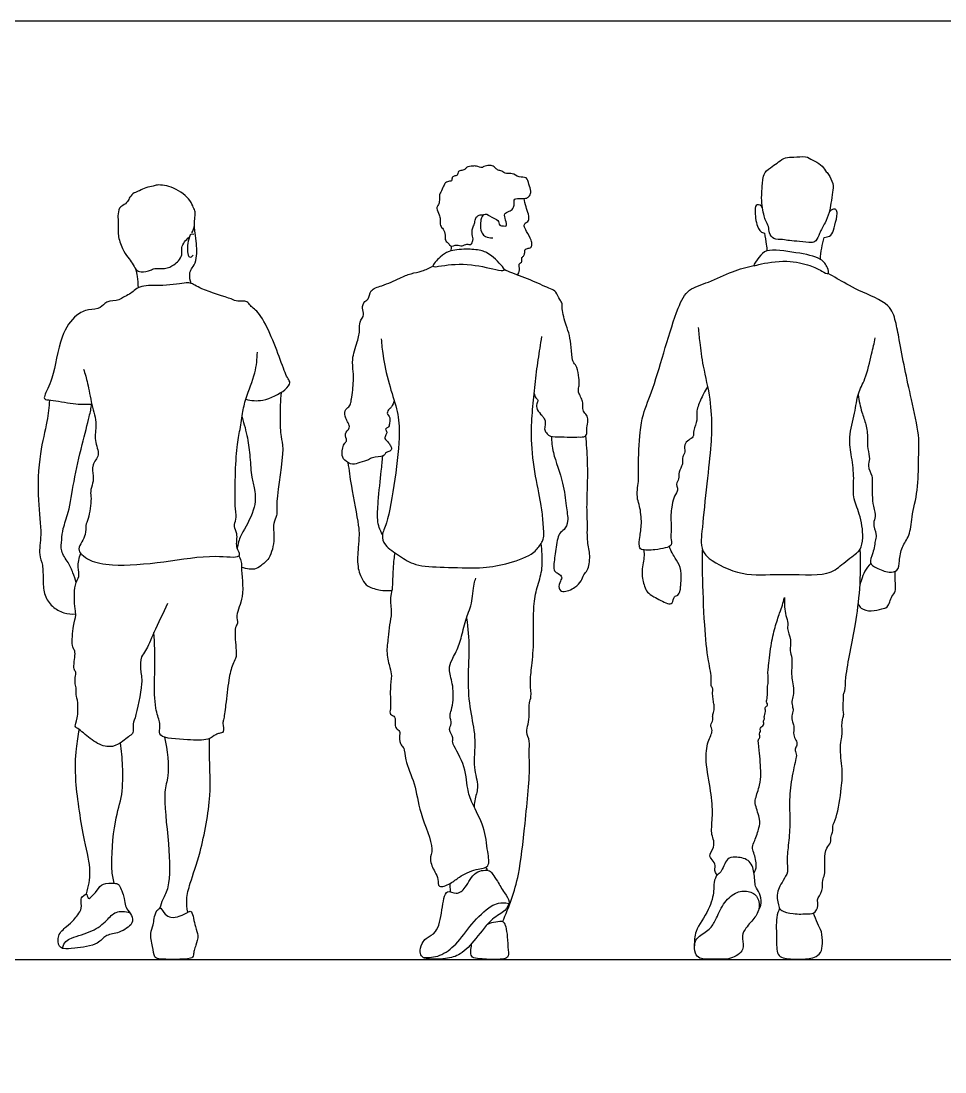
# Model space of a CAD drawing. Header units: millimetres. Extents: x 42.4 to 67, y 0.8 to 10.7.
# Drawn here: x 52.647 to 54.748, y 3.286 to 5.676 of the extents above; entities that cross this region are included whole.
import ezdxf

# ---------------------------------------------------------------- set-up
doc = ezdxf.new("R2010")
doc.units = ezdxf.units.MM
for name, color, linetype, true_color in [('AG-DIAGRAM', 7, 'Continuous', 0xfecc66), ('AG-PEOPLE', 7, 'Continuous', 0x66ccff), ('X-VPRT', 6, 'Continuous', 0xff00ff)]:
    doc.layers.add(name, color=color, linetype=linetype, true_color=true_color)

msp = doc.modelspace()

# ---------------------------------------------------------------- linework, layer by layer
at = {"layer": 'AG-DIAGRAM'}
msp.add_lwpolyline([(51.2959, 3.5424), (58.3063, 3.5424)], dxfattribs=at)
at = {"layer": 'AG-PEOPLE'}
for points, knots in [([(54.3328, 5.2514), (54.3338, 5.2449), (54.3366, 5.2329), (54.3396, 5.222), (54.3481, 5.2087), (54.3471, 5.1942), (54.3578, 5.1783), (54.379, 5.1802), (54.3947, 5.1759), (54.4172, 5.1756), (54.4433, 5.1714), (54.4559, 5.1744), (54.4622, 5.1934), (54.4684, 5.2051), (54.4755, 5.2175), (54.4856, 5.2406), (54.4885, 5.2619), (54.4921, 5.2867), (54.4951, 5.3064), (54.4835, 5.3274), (54.476, 5.3352), (54.466, 5.3512), (54.4465, 5.3593), (54.4317, 5.3705), (54.404, 5.3651), (54.3851, 5.3676), (54.3694, 5.355), (54.3556, 5.3459), (54.3368, 5.3329), (54.3339, 5.3154), (54.3324, 5.3021), (54.3303, 5.2732), (54.3316, 5.2586), (54.3328, 5.2514)], [0, 0, 0, 0, 0.249606, 0.442954, 0.663584, 0.8806, 1.112305, 1.365915, 1.597302, 1.871026, 2.165426, 2.357599, 2.603875, 2.814672, 3.029321, 3.314529, 3.584916, 3.869111, 4.125744, 4.395918, 4.587495, 4.828789, 5.090101, 5.331769, 5.628129, 5.876722, 6.122078, 6.361526, 6.628793, 6.859476, 7.072198, 7.377107, 7.648177, 7.648177, 7.648177, 7.648177]), ([(53.7161, 5.2306), (53.7226, 5.2272), (53.7339, 5.2247), (53.7335, 5.21), (53.744, 5.2104), (53.7528, 5.2085), (53.7489, 5.2241), (53.7444, 5.2384), (53.7571, 5.2436), (53.7675, 5.2482), (53.7693, 5.2643), (53.7679, 5.273), (53.7856, 5.2721), (53.7968, 5.2725), (53.8045, 5.2783), (53.8074, 5.2898), (53.8017, 5.3043), (53.7982, 5.323), (53.7786, 5.3192), (53.7648, 5.3315), (53.7506, 5.3273), (53.7406, 5.3355), (53.7322, 5.3365), (53.7262, 5.3411), (53.7191, 5.3482), (53.7088, 5.3475), (53.6973, 5.3451), (53.6952, 5.3412), (53.6819, 5.347), (53.6746, 5.3462), (53.6593, 5.3445), (53.6567, 5.337), (53.6471, 5.3367), (53.64, 5.3332), (53.6407, 5.3259), (53.6339, 5.3236), (53.6264, 5.3217), (53.6271, 5.3116), (53.6214, 5.3125), (53.6112, 5.3088), (53.6082, 5.3007), (53.6017, 5.2863), (53.5974, 5.2795), (53.5996, 5.265), (53.5952, 5.257), (53.5908, 5.2497), (53.5987, 5.2353), (53.6012, 5.2253), (53.5994, 5.2103), (53.6076, 5.203), (53.6126, 5.1896), (53.6106, 5.1758), (53.6201, 5.1713), (53.6231, 5.1611), (53.6382, 5.1693), (53.6499, 5.1625), (53.6607, 5.1708), (53.6708, 5.1648), (53.6755, 5.1779), (53.6748, 5.1836), (53.6713, 5.199), (53.6753, 5.2075), (53.6795, 5.2179), (53.6797, 5.2281), (53.6882, 5.2354), (53.6955, 5.2357), (53.6989, 5.2351)], [0, 0, 0, 0, 0.207709, 0.402239, 0.574414, 0.717419, 0.925756, 1.141124, 1.334917, 1.526145, 1.751449, 1.897688, 2.121205, 2.322108, 2.489937, 2.67901, 2.912137, 3.141401, 3.373945, 3.614093, 3.823318, 4.023138, 4.187743, 4.344569, 4.521422, 4.707893, 4.90078, 5.005656, 5.21095, 5.382311, 5.597282, 5.745709, 5.917885, 6.072622, 6.211693, 6.357237, 6.509999, 6.66948, 6.788818, 6.972123, 7.143252, 7.370125, 7.53657, 7.74997, 7.923621, 8.082367, 8.306914, 8.500559, 8.714098, 8.899127, 9.115908, 9.321368, 9.496022, 9.657051, 9.870607, 10.074793, 10.271904, 10.441655, 10.629765, 10.778684, 11.001329, 11.179797, 11.371523, 11.551964, 11.735094, 11.92124, 11.92124, 11.92124, 11.92124]), ([(53.0357, 5.1941), (53.0385, 5.1995), (53.0427, 5.2114), (53.0416, 5.2249), (53.0446, 5.2423), (53.0385, 5.2527), (53.0327, 5.2703), (52.997, 5.2999), (52.9578, 5.3048), (52.9486, 5.3002), (52.9304, 5.2983), (52.9173, 5.2896), (52.9088, 5.2871), (52.9009, 5.2829), (52.8937, 5.2758), (52.8909, 5.2651), (52.8788, 5.2562), (52.8697, 5.2514), (52.8671, 5.2324), (52.8686, 5.2184), (52.8685, 5.2011), (52.8674, 5.1882), (52.8771, 5.1575), (52.89, 5.1392), (52.9006, 5.126), (52.9076, 5.1103), (52.92, 5.1037), (52.9424, 5.1085), (52.951, 5.1148), (52.9746, 5.1111), (52.9952, 5.121), (53.0054, 5.13), (53.0155, 5.1446), (53.0095, 5.162), (53.0221, 5.1787), (53.0297, 5.1844)], [0, 0, 0, 0, 0.245406, 0.460678, 0.695456, 0.887525, 1.127075, 1.518718, 1.870167, 2.050556, 2.289303, 2.5188, 2.725681, 2.725681, 2.94496, 3.134459, 3.351162, 3.531184, 3.770872, 3.995404, 4.227565, 4.43722, 4.758753, 5.035467, 5.270918, 5.502557, 5.709854, 5.976823, 6.164011, 6.435744, 6.708138, 6.921889, 7.150321, 7.385019, 7.691514, 7.691514, 7.691514, 7.691514]), ([(53.7745, 5.0987), (53.7786, 5.1011), (53.7825, 5.1102), (53.7768, 5.1244), (53.7886, 5.1281), (53.7836, 5.1374), (53.7901, 5.1412), (53.7931, 5.1471), (53.7917, 5.1574), (53.7985, 5.1593), (53.8071, 5.1595), (53.8097, 5.1683), (53.8072, 5.178), (53.7971, 5.1975), (53.7899, 5.2089), (53.7927, 5.2174), (53.8036, 5.2208), (53.801, 5.2376), (53.795, 5.2537), (53.7922, 5.2662), (53.7909, 5.2724)], [0.179625, 0.179625, 0.179625, 0.179625, 0.382798, 0.590227, 0.756308, 0.913689, 1.056384, 1.204752, 1.377237, 1.515707, 1.676794, 1.832128, 2.015672, 2.287513, 2.496372, 2.650447, 2.825208, 3.043706, 3.28876, 3.539857, 3.539857, 3.539857, 3.539857]), ([(54.3328, 5.2514), (54.3306, 5.2568), (54.3181, 5.2615), (54.315, 5.244), (54.319, 5.2099), (54.3274, 5.1959), (54.3374, 5.194)], [0, 0, 0, 0, 0.216718, 0.454219, 0.854081, 1.13029, 1.13029, 1.13029, 1.13029]), ([(53.7161, 5.2306), (53.7075, 5.2368), (53.6981, 5.2375), (53.6912, 5.2242), (53.691, 5.1918), (53.7054, 5.1829), (53.7201, 5.1832)], [0, 0, 0, 0, 0.252929, 0.53299, 0.961908, 1.297152, 1.297152, 1.297152, 1.297152]), ([(54.4728, 5.1841), (54.4841, 5.1851), (54.4928, 5.1917), (54.4971, 5.2112), (54.5043, 5.2376), (54.5014, 5.2467), (54.4941, 5.2502), (54.4867, 5.2446), (54.4846, 5.2411)], [0, 0, 0, 0, 0.229792, 0.523477, 0.860343, 1.046304, 1.208743, 1.434444, 1.434444, 1.434444, 1.434444]), ([(53.0341, 5.0794), (53.0316, 5.0858), (53.0303, 5.0996), (53.0318, 5.1077), (53.0371, 5.1151), (53.0484, 5.1316), (53.0467, 5.1757), (53.0424, 5.1978), (53.0418, 5.2071), (53.0416, 5.2114)], [0, 0, 0, 0, 0.261078, 0.422943, 0.586736, 0.838029, 1.220008, 1.496247, 1.701985, 1.701985, 1.701985, 1.701985]), ([(53.04, 5.1903), (53.0326, 5.1941), (53.0271, 5.1787), (53.023, 5.1441), (53.0328, 5.1363), (53.0387, 5.1435)], [0, 0, 0, 0, 0.314099, 0.801747, 1.053176, 1.053176, 1.053176, 1.053176]), ([(54.3374, 5.194), (54.339, 5.1855), (54.3417, 5.1683), (54.3427, 5.1583), (54.3431, 5.1533)], [0, 0, 0, 0, 0.2918685, 0.5146426, 0.5146426, 0.5146426, 0.5146426]), ([(53.6251, 5.1642), (53.6255, 5.1624), (53.6257, 5.1586), (53.6245, 5.1548), (53.6236, 5.1531)], [0, 0, 0, 0, 0.1350768, 0.2729902, 0.2729902, 0.2729902, 0.2729902]), ([(54.4646, 5.1341), (54.4652, 5.1427), (54.4673, 5.1597), (54.4708, 5.176), (54.4728, 5.1841)], [0, 0, 0, 0, 0.2902324, 0.5764875, 0.5764875, 0.5764875, 0.5764875]), ([(53.5838, 5.119), (53.5831, 5.1224), (53.6022, 5.1415), (53.6188, 5.1544), (53.6591, 5.1583), (53.6926, 5.1553), (53.7133, 5.1473), (53.7549, 5.1066), (53.7312, 5.1092), (53.6648, 5.1266), (53.6087, 5.121), (53.5845, 5.116), (53.5838, 5.119)], [0, 0, 0, 0, 0.291325, 0.57249, 0.929041, 1.261973, 1.535351, 1.830806, 2.04404, 2.425732, 2.876444, 3.130862, 3.130862, 3.130862, 3.130862]), ([(54.3132, 5.1204), (54.3126, 5.1226), (54.3268, 5.1406), (54.3412, 5.1597), (54.41, 5.1495), (54.4657, 5.1393), (54.4808, 5.1176), (54.4857, 5.0972), (54.4651, 5.1092), (54.4401, 5.1215), (54.389, 5.1338), (54.3286, 5.1247), (54.3136, 5.1187), (54.3132, 5.1204)], [0, 0, 0, 0, 0.265503, 0.543404, 1.008737, 1.443495, 1.729839, 1.934958, 2.160114, 2.472152, 2.891419, 3.349693, 3.542904, 3.542904, 3.542904, 3.542904]), ([(53.4955, 4.8143), (53.4948, 4.8088), (53.4902, 4.7981), (53.4846, 4.7942), (53.4768, 4.7841), (53.4877, 4.7743), (53.4852, 4.7655), (53.4847, 4.7556), (53.4818, 4.7516), (53.4736, 4.7484), (53.4804, 4.7409), (53.4766, 4.7354), (53.4732, 4.7264), (53.4782, 4.723), (53.4851, 4.7146), (53.4892, 4.7076), (53.4909, 4.6997), (53.4808, 4.6967), (53.4757, 4.6936), (53.4722, 4.6845), (53.445, 4.6849), (53.4381, 4.6775), (53.4168, 4.6727), (53.4015, 4.6652), (53.3814, 4.6769), (53.3751, 4.6916), (53.3812, 4.717), (53.3906, 4.7209), (53.3802, 4.7385), (53.3967, 4.7498), (53.3916, 4.7631), (53.3847, 4.7724), (53.3816, 4.7914), (53.3934, 4.7981), (53.398, 4.8083), (53.3982, 4.8177), (53.4025, 4.8382), (53.404, 4.8794), (53.3983, 4.9064), (53.4123, 4.9459), (53.4187, 4.9739), (53.4152, 4.9916), (53.4301, 5.0084), (53.4207, 5.0222), (53.4281, 5.0399), (53.439, 5.0429), (53.4404, 5.0668), (53.4694, 5.0733), (53.5081, 5.0915), (53.5331, 5.1025), (53.5597, 5.1065), (53.576, 5.1145), (53.5838, 5.119)], [0, 0, 0, 0, 0.232646, 0.388321, 0.569935, 0.768384, 0.937363, 1.114261, 1.240705, 1.385474, 1.538233, 1.682871, 1.848961, 1.979129, 2.167433, 2.335751, 2.478811, 2.651468, 2.791226, 2.953253, 3.237248, 3.422919, 3.682848, 3.917739, 4.175026, 4.403737, 4.684902, 4.841617, 5.06572, 5.295856, 5.491244, 5.693397, 5.927604, 6.126987, 6.31209, 6.481803, 6.742249, 7.109283, 7.414054, 7.780419, 8.08788, 8.323032, 8.571925, 8.789667, 9.022808, 9.201835, 9.450364, 9.748966, 10.128049, 10.428996, 10.721032, 11.019029, 11.019029, 11.019029, 11.019029]), ([(54.2081, 4.8441), (54.2017, 4.8347), (54.1917, 4.8152), (54.1813, 4.7867), (54.1861, 4.7689), (54.1749, 4.7461), (54.1774, 4.7296), (54.1647, 4.7238), (54.1535, 4.7134), (54.1583, 4.6961), (54.1509, 4.6854), (54.1509, 4.6748), (54.152, 4.6669), (54.1412, 4.6503), (54.1441, 4.6355), (54.1359, 4.6235), (54.1394, 4.6165), (54.1404, 4.6057), (54.1291, 4.5918), (54.1278, 4.5701), (54.1229, 4.5538), (54.1271, 4.5183), (54.1224, 4.5018), (54.1296, 4.4833), (54.1101, 4.4769), (54.0898, 4.4736), (54.0565, 4.4714), (54.0521, 4.4831), (54.0537, 4.5036), (54.0595, 4.5331), (54.0547, 4.5722), (54.0482, 4.5882), (54.0478, 4.6106), (54.0518, 4.6301), (54.05, 4.6634), (54.0538, 4.7421), (54.0605, 4.7815), (54.0857, 4.8438), (54.1116, 4.9323), (54.1384, 5.0214), (54.1629, 5.0686), (54.2119, 5.0809), (54.2641, 5.1078), (54.2968, 5.1164), (54.3132, 5.1204)], [0, 0, 0, 0, 0.334338, 0.642155, 0.883027, 1.165684, 1.385712, 1.585101, 1.797973, 2.028076, 2.230148, 2.409151, 2.568603, 2.814518, 3.037176, 3.241536, 3.392862, 3.571497, 3.809739, 4.070483, 4.312698, 4.649112, 4.893203, 5.117196, 5.343652, 5.622893, 5.938171, 6.113094, 6.365853, 6.688896, 7.044063, 7.284264, 7.546813, 7.797394, 8.129417, 8.635595, 9.004301, 9.461158, 10.023348, 10.579548, 10.977714, 11.370699, 11.810724, 12.218302, 12.218302, 12.218302, 12.218302]), ([(52.9143, 5.0696), (52.9142, 5.0781), (52.9125, 5.0951), (52.9101, 5.106), (52.9087, 5.1115)], [0, 0, 0, 0, 0.2901425, 0.5259609, 0.5259609, 0.5259609, 0.5259609]), ([(53.8137, 4.8292), (53.8147, 4.8258), (53.8167, 4.8193), (53.8241, 4.814), (53.8184, 4.8057), (53.8193, 4.7924), (53.8311, 4.7796), (53.8359, 4.7744), (53.8402, 4.7644), (53.8379, 4.7543), (53.8372, 4.7436), (53.8453, 4.7355), (53.851, 4.7308), (53.8753, 4.7308), (53.901, 4.7294), (53.9131, 4.7306), (53.9317, 4.7295), (53.9344, 4.7411), (53.9332, 4.7512), (53.9373, 4.7682), (53.9338, 4.7802), (53.9246, 4.7885), (53.9248, 4.8002), (53.925, 4.8082), (53.9212, 4.8191), (53.9152, 4.8298), (53.9137, 4.8388), (53.9172, 4.85), (53.9157, 4.865), (53.9124, 4.8887), (53.9043, 4.8985), (53.8997, 4.9054), (53.8984, 4.9349), (53.8947, 4.9617), (53.8863, 4.9838), (53.8761, 5.0206), (53.8785, 5.0357), (53.871, 5.042), (53.8643, 5.062), (53.8502, 5.0669), (53.8092, 5.0864), (53.7717, 5.0991), (53.7511, 5.1085), (53.7457, 5.1109)], [0, 0, 0, 0, 0.184759, 0.339583, 0.502031, 0.708175, 0.942663, 1.098294, 1.278634, 1.463561, 1.646675, 1.831916, 1.982475, 2.261263, 2.555178, 2.7623, 2.991823, 3.165721, 3.351904, 3.588927, 3.787978, 3.982839, 4.171215, 4.333884, 4.526636, 4.728482, 4.897288, 5.08632, 5.312509, 5.592817, 5.789778, 5.947759, 6.254248, 6.555726, 6.839692, 7.193191, 7.404714, 7.574534, 7.825661, 8.040471, 8.421183, 8.829192, 8.997995, 8.997995, 8.997995, 8.997995]), ([(54.5502, 4.8258), (54.5525, 4.8127), (54.5579, 4.7867), (54.569, 4.7593), (54.573, 4.7278), (54.5707, 4.7035), (54.5787, 4.6808), (54.5704, 4.6647), (54.5836, 4.641), (54.5813, 4.624), (54.5824, 4.5724), (54.5925, 4.5501), (54.5823, 4.5343), (54.5929, 4.5095), (54.5893, 4.4968), (54.5856, 4.4665), (54.5735, 4.4433), (54.5927, 4.4316), (54.6195, 4.4207), (54.6422, 4.4246), (54.644, 4.4497), (54.6482, 4.4808), (54.6693, 4.5059), (54.6714, 4.5507), (54.6874, 4.608), (54.6875, 4.6742), (54.6886, 4.7038), (54.689, 4.7368), (54.6711, 4.8176), (54.6564, 4.8832), (54.6441, 4.9505), (54.6361, 4.9924), (54.6233, 5.0355), (54.5511, 5.0614), (54.5039, 5.0897), (54.489, 5.0981), (54.4822, 5.1021)], [0, 0, 0, 0, 0.360811, 0.674732, 0.992813, 1.278291, 1.549311, 1.782114, 2.061663, 2.306712, 2.715547, 2.993378, 3.223624, 3.506189, 3.716425, 4.033744, 4.306209, 4.549377, 4.864337, 5.110411, 5.378125, 5.699609, 6.017695, 6.391545, 6.843005, 7.307598, 7.612304, 7.933975, 8.451194, 8.937202, 9.405687, 9.779517, 10.1405, 10.635404, 11.063118, 11.342735, 11.342735, 11.342735, 11.342735]), ([(53.1583, 4.8159), (53.171, 4.813), (53.1969, 4.8092), (53.2474, 4.8339), (53.2614, 4.8534), (53.2524, 4.8639), (53.2387, 4.9009), (53.197, 5.0124), (53.1685, 5.0262), (53.1628, 5.0411), (53.1379, 5.0374), (53.1259, 5.0453), (53.0577, 5.0643), (53.0329, 5.0822), (53.0177, 5.0796), (52.9614, 5.0722), (52.917, 5.077), (52.8958, 5.054), (52.8799, 5.0492), (52.8708, 5.0396), (52.8398, 5.0408), (52.8294, 5.0207), (52.7995, 5.0213), (52.7701, 5.0083), (52.7333, 4.9582), (52.7234, 4.8655), (52.7008, 4.8269), (52.6995, 4.8146), (52.7179, 4.8149), (52.7675, 4.8042), (52.7943, 4.8045), (52.8085, 4.8048)], [0, 0, 0, 0, 0.358699, 0.785957, 1.040258, 1.22017, 1.585305, 2.214616, 2.522381, 2.723452, 2.985942, 3.213264, 3.695654, 4.009092, 4.220412, 4.652371, 5.039117, 5.342244, 5.568334, 5.771315, 6.074528, 6.327805, 6.624893, 6.942164, 7.385326, 7.949558, 8.32499, 8.483111, 8.70056, 9.112699, 9.487223, 9.487223, 9.487223, 9.487223]), ([(54.1868, 4.9789), (54.1877, 4.9676), (54.1901, 4.9443), (54.1972, 4.889), (54.2156, 4.8175), (54.218, 4.745), (54.2142, 4.689), (54.1929, 4.5034), (54.1939, 4.4873), (54.1959, 4.4722), (54.2109, 4.4493), (54.2907, 4.4108), (54.3694, 4.4216), (54.4811, 4.412), (54.511, 4.4388), (54.5469, 4.4661), (54.5566, 4.4746), (54.5636, 4.5032), (54.5554, 4.5562), (54.5366, 4.5931), (54.5422, 4.6367), (54.5359, 4.6848), (54.5273, 4.73), (54.5439, 4.7838), (54.5482, 4.8294), (54.5681, 4.8617), (54.581, 4.9193), (54.5868, 4.9435), (54.5894, 4.956)], [0, 0, 0, 0, 0.333301, 0.757486, 1.257654, 1.72709, 2.195424, 2.966459, 3.196803, 3.397905, 3.685262, 4.20405, 4.738179, 5.325516, 5.687746, 6.060998, 6.260913, 6.556759, 6.978167, 7.345031, 7.716752, 8.115281, 8.50234, 8.929578, 9.31239, 9.664253, 10.099051, 10.453693, 10.453693, 10.453693, 10.453693]), ([(53.4663, 4.9533), (53.4672, 4.9405), (53.4695, 4.9146), (53.4827, 4.851), (53.5031, 4.7943), (53.5098, 4.738), (53.4985, 4.6357), (53.4819, 4.5368), (53.466, 4.508), (53.4733, 4.4818), (53.5091, 4.4593), (53.544, 4.4355), (53.6101, 4.4346), (53.6903, 4.4307), (53.7471, 4.4399), (53.8081, 4.4596), (53.8256, 4.4814), (53.8334, 4.4934), (53.8368, 4.5048), (53.8338, 4.5435), (53.8303, 4.5799), (53.8132, 4.6524), (53.8058, 4.7328), (53.8102, 4.7921), (53.8155, 4.8495), (53.823, 4.906), (53.8286, 4.941), (53.8317, 4.9584)], [0, 0, 0, 0, 0.35506, 0.815079, 1.258822, 1.683265, 2.273935, 2.849263, 3.161821, 3.434201, 3.799255, 4.168809, 4.629576, 5.144406, 5.588717, 6.03914, 6.333655, 6.539164, 6.731301, 7.077853, 7.433199, 7.924752, 8.445008, 8.886028, 9.318571, 9.750901, 10.168196, 10.168196, 10.168196, 10.168196]), ([(52.7897, 4.8847), (52.793, 4.8739), (52.7997, 4.8522), (52.8074, 4.8037), (52.8217, 4.7595), (52.8116, 4.7229), (52.8297, 4.6888), (52.8063, 4.6682), (52.8126, 4.6417), (52.8111, 4.626), (52.804, 4.6052), (52.8085, 4.5907), (52.8018, 4.5443), (52.7926, 4.5295), (52.7976, 4.508), (52.7739, 4.4763), (52.7853, 4.462), (52.8056, 4.4471), (52.8593, 4.435), (52.974, 4.4449), (53.0797, 4.4641), (53.1453, 4.4535), (53.1444, 4.4691), (53.1346, 4.4804), (53.1418, 4.5109), (53.1292, 4.5261), (53.1385, 4.5449), (53.1323, 4.5676), (53.1355, 4.7029), (53.1443, 4.7393), (53.1512, 4.7847), (53.1575, 4.8189), (53.1822, 4.8766), (53.1842, 4.9073), (53.1848, 4.9229)], [0, 0, 0, 0, 0.334079, 0.737255, 1.127989, 1.476122, 1.806937, 2.098846, 2.384626, 2.618276, 2.874586, 3.105125, 3.492342, 3.731595, 3.989374, 4.332819, 4.550157, 4.826979, 5.241962, 5.86345, 6.487781, 6.907044, 7.071376, 7.288201, 7.598357, 7.840338, 8.074346, 8.357834, 9.019413, 9.398114, 9.768384, 10.115067, 10.563456, 10.957527, 10.957527, 10.957527, 10.957527]), ([(53.2386, 4.8316), (53.2367, 4.8126), (53.2357, 4.7763), (53.2372, 4.7294), (53.2475, 4.7043), (53.2252, 4.5839), (53.2311, 4.5529), (53.2189, 4.5332), (53.2252, 4.4991), (53.2145, 4.4529), (53.1929, 4.438), (53.1793, 4.4275), (53.1625, 4.4301), (53.1485, 4.4337)], [0, 0, 0, 0, 0.454451, 0.849603, 1.172372, 1.829161, 2.16977, 2.431971, 2.78398, 3.192084, 3.489993, 3.734246, 4.009772, 4.009772, 4.009772, 4.009772]), ([(52.7124, 4.8143), (52.7108, 4.798), (52.7077, 4.764), (52.688, 4.6914), (52.6837, 4.5875), (52.696, 4.5113), (52.6863, 4.4632), (52.6983, 4.4396), (52.6969, 4.4033), (52.6995, 4.3698), (52.7173, 4.3436), (52.744, 4.3287), (52.7628, 4.3272), (52.7719, 4.328)], [0, 0, 0, 0, 0.402784, 0.900108, 1.491547, 2.002196, 2.388232, 2.674266, 3.016295, 3.349934, 3.665162, 3.977837, 4.279279, 4.279279, 4.279279, 4.279279]), ([(52.7729, 4.3992), (52.7709, 4.4067), (52.7659, 4.4217), (52.7553, 4.445), (52.7362, 4.47), (52.7403, 4.4966), (52.7422, 4.5232), (52.7577, 4.561), (52.7669, 4.6311), (52.7855, 4.7105), (52.8029, 4.7752), (52.8066, 4.7953), (52.8085, 4.8048)], [0, 0, 0, 0, 0.277528, 0.570426, 0.885314, 1.174765, 1.46759, 1.828267, 2.312393, 2.844844, 3.309641, 3.620006, 3.620006, 3.620006, 3.620006]), ([(53.1498, 4.7752), (53.1548, 4.7598), (53.1629, 4.7279), (53.1684, 4.6852), (53.1706, 4.6386), (53.1801, 4.6114), (53.1818, 4.5644), (53.1475, 4.5087), (53.1419, 4.4931), (53.1389, 4.4778)], [0, 0, 0, 0, 0.401545, 0.78478, 1.170675, 1.480485, 1.863592, 2.270116, 2.540919, 2.540919, 2.540919, 2.540919]), ([(53.8528, 4.7318), (53.8537, 4.7193), (53.8546, 4.6941), (53.8821, 4.6257), (53.885, 4.5759), (53.8931, 4.5401), (53.8833, 4.5189), (53.8681, 4.5116), (53.8634, 4.4743), (53.8579, 4.4404), (53.8586, 4.4247), (53.8688, 4.4202), (53.879, 4.4121), (53.8729, 4.4025), (53.8676, 4.3862), (53.8796, 4.3746), (53.9082, 4.3878), (53.9214, 4.4014), (53.9258, 4.4182), (53.9371, 4.4263), (53.9428, 4.462), (53.9335, 4.4916), (53.9357, 4.5353), (53.9329, 4.5705), (53.9369, 4.6383), (53.934, 4.7037), (53.9322, 4.7236), (53.9312, 4.7331)], [0, 0, 0, 0, 0.350738, 0.837343, 1.25111, 1.590351, 1.849477, 2.068347, 2.411494, 2.757796, 2.966441, 3.149564, 3.33868, 3.518387, 3.747586, 3.945521, 4.253581, 4.508351, 4.734474, 4.940377, 5.269538, 5.597488, 5.966873, 6.310245, 6.785558, 7.249832, 7.557045, 7.557045, 7.557045, 7.557045]), ([(53.4692, 4.5082), (53.4662, 4.5133), (53.4612, 4.5246), (53.4572, 4.5436), (53.4587, 4.5847), (53.4668, 4.6526), (53.4687, 4.6754), (53.4698, 4.6869)], [0, 0, 0, 0, 0.241233, 0.486649, 0.855623, 1.330951, 1.668347, 1.668347, 1.668347, 1.668347]), ([(53.3905, 4.6722), (53.393, 4.6542), (53.3971, 4.6217), (53.415, 4.5304), (53.4165, 4.5078), (53.4138, 4.4781), (53.4104, 4.4358), (53.4224, 4.4057), (53.4345, 4.3893), (53.4643, 4.3808), (53.4777, 4.3806), (53.4906, 4.3812)], [0, 0, 0, 0, 0.445524, 1.017912, 1.307946, 1.62838, 2.025967, 2.363601, 2.629794, 2.960946, 3.213608, 3.213608, 3.213608, 3.213608]), ([(53.7419, 3.6279), (53.7497, 3.6443), (53.7634, 3.6802), (53.7812, 3.7394), (53.7928, 3.8474), (53.8065, 3.9832), (53.8008, 4.0132), (53.8054, 4.0389), (53.7946, 4.0586), (53.8008, 4.0773), (53.8035, 4.0997), (53.8019, 4.1259), (53.8086, 4.1398), (53.8036, 4.1718), (53.8091, 4.2118), (53.8142, 4.269), (53.8109, 4.3448), (53.8197, 4.387), (53.8333, 4.4265), (53.8323, 4.4632), (53.8308, 4.4797), (53.8296, 4.4878)], [0.006854, 0.006854, 0.006854, 0.006854, 0.417842, 0.843203, 1.441553, 2.078926, 2.382795, 2.654804, 2.910641, 3.149878, 3.420145, 3.701359, 3.916061, 4.223227, 4.579035, 5.007929, 5.494923, 5.863126, 6.22123, 6.556565, 6.832857, 6.832857, 6.832857, 6.832857]), ([(54.0633, 4.4733), (54.0635, 4.4675), (54.0646, 4.4557), (54.0562, 4.4212), (54.0639, 4.3918), (54.0708, 4.3766), (54.0857, 4.3669), (54.1155, 4.3509), (54.1293, 4.3498), (54.1307, 4.3693), (54.142, 4.3688), (54.1462, 4.382), (54.1471, 4.3928), (54.1485, 4.4065), (54.1488, 4.4343), (54.1342, 4.4549), (54.1265, 4.4676), (54.1223, 4.4774), (54.1209, 4.4811)], [0, 0, 0, 0, 0.238576, 0.577342, 0.893221, 1.117232, 1.35888, 1.69538, 1.878718, 2.101265, 2.268155, 2.467348, 2.657456, 2.869079, 3.167381, 3.452347, 3.694087, 3.836526, 3.836526, 3.836526, 3.836526]), ([(54.2297, 3.7341), (54.2223, 3.7424), (54.2272, 3.7524), (54.2225, 3.7666), (54.2084, 3.777), (54.2246, 3.7969), (54.2216, 3.8164), (54.2153, 3.8307), (54.221, 3.8727), (54.2164, 3.9244), (54.2023, 3.9913), (54.2064, 4.0359), (54.222, 4.0621), (54.2124, 4.0744), (54.2218, 4.0871), (54.2186, 4.0947), (54.2219, 4.1038), (54.2242, 4.1164), (54.2214, 4.1258), (54.2204, 4.1386), (54.2196, 4.1452), (54.2192, 4.1506), (54.2216, 4.1578), (54.2143, 4.1654), (54.2186, 4.1809), (54.2083, 4.2258), (54.2004, 4.3025), (54.1964, 4.4187), (54.1965, 4.4555), (54.1967, 4.4739)], [0, 0, 0, 0, 0.209767, 0.433163, 0.649908, 0.920605, 1.173262, 1.399541, 1.767968, 2.201168, 2.686054, 3.079578, 3.382553, 3.587821, 3.8014, 3.960118, 4.139054, 4.345905, 4.532473, 4.740411, 4.891536, 5.024942, 5.177889, 5.350864, 5.569661, 5.953096, 6.483619, 7.112539, 7.548006, 7.548006, 7.548006, 7.548006]), ([(54.3827, 4.3655), (54.3822, 4.3518), (54.384, 4.3252), (54.3926, 4.3075), (54.3874, 4.2944), (54.3996, 4.2687), (54.3941, 4.2447), (54.4013, 4.2272), (54.3983, 4.1983), (54.3994, 4.1827), (54.4061, 4.1464), (54.3991, 4.1334), (54.4003, 4.1185), (54.4038, 4.1093), (54.3987, 4.096), (54.4008, 4.0824), (54.4057, 4.0732), (54.4017, 4.0521), (54.4093, 4.0421), (54.4126, 4.0289), (54.4052, 4.021), (54.4104, 4.0089), (54.41, 4.0017), (54.3989, 3.9565), (54.393, 3.9057), (54.3964, 3.8436), (54.391, 3.798), (54.3877, 3.7613), (54.3921, 3.7413), (54.3797, 3.7219), (54.3701, 3.7049), (54.3643, 3.6894), (54.3697, 3.6597), (54.3759, 3.6523), (54.4038, 3.6444), (54.4353, 3.6462), (54.4549, 3.6464), (54.4609, 3.6705), (54.4554, 3.678), (54.472, 3.6988), (54.4676, 3.7226), (54.4764, 3.7353), (54.4729, 3.7685), (54.4768, 3.796), (54.4895, 3.8071), (54.4871, 3.8235), (54.4941, 3.8311), (54.4908, 3.8463), (54.5032, 3.8662), (54.5131, 3.9338), (54.5155, 3.9733), (54.5076, 4.0233), (54.5133, 4.0442), (54.5143, 4.0584), (54.5127, 4.0878), (54.5188, 4.0976), (54.5153, 4.109), (54.5172, 4.1305), (54.5164, 4.1455), (54.5217, 4.1534), (54.5213, 4.1865), (54.5327, 4.2424), (54.5451, 4.3063), (54.5557, 4.3859), (54.5565, 4.4454), (54.5552, 4.4754)], [0, 0, 0, 0, 0.362855, 0.604568, 0.803282, 1.098008, 1.37389, 1.618966, 1.915215, 2.152957, 2.488402, 2.706994, 2.916539, 3.092358, 3.301466, 3.507183, 3.690085, 3.942729, 4.144732, 4.341523, 4.51723, 4.707137, 4.858499, 5.231114, 5.653641, 6.097918, 6.487869, 6.826593, 7.074974, 7.339822, 7.590007, 7.823925, 8.125705, 8.296537, 8.595438, 8.926887, 9.16354, 9.419618, 9.579087, 9.854671, 10.126084, 10.339443, 10.663726, 10.962157, 11.183671, 11.399792, 11.573014, 11.777281, 12.048535, 12.511597, 12.887992, 13.283164, 13.5387, 13.755789, 14.05953, 14.244499, 14.431148, 14.697776, 14.91334, 15.076903, 15.389732, 15.823027, 16.283078, 16.790522, 17.328704, 17.328704, 17.328704, 17.328704]), ([(52.9807, 4.3513), (52.9703, 4.3295), (52.9501, 4.2885), (52.9325, 4.2444), (52.9193, 4.2316), (52.9177, 4.1994), (52.9262, 4.174), (52.907, 4.0892), (52.9007, 4.0757), (52.9043, 4.0567), (52.8933, 4.0507), (52.8685, 4.0287), (52.842, 4.0233), (52.8079, 4.0392), (52.7819, 4.0652), (52.7671, 4.0714), (52.7769, 4.087), (52.7775, 4.1303), (52.7719, 4.1439), (52.7741, 4.1568), (52.7702, 4.1693), (52.7698, 4.183), (52.7739, 4.1962), (52.7642, 4.2018), (52.7724, 4.2376), (52.768, 4.2474), (52.7618, 4.2566), (52.7659, 4.3007), (52.7733, 4.3251), (52.7697, 4.3393), (52.7663, 4.3952), (52.7821, 4.4121), (52.7749, 4.4347), (52.7797, 4.4553), (52.7831, 4.4654)], [0, 0, 0, 0, 0.490225, 0.87674, 1.115639, 1.423259, 1.73285, 2.163661, 2.395168, 2.623521, 2.814453, 3.141553, 3.433732, 3.782597, 4.135608, 4.333144, 4.553473, 4.774115, 4.990986, 5.194937, 5.400576, 5.617076, 5.815737, 5.983957, 6.321464, 6.5069, 6.686049, 7.066851, 7.355869, 7.578209, 7.999545, 8.265059, 8.527177, 8.851726, 8.851726, 8.851726, 8.851726]), ([(53.1425, 4.4599), (53.1494, 4.4478), (53.1463, 4.432), (53.1576, 4.3664), (53.1339, 4.3274), (53.1418, 4.3061), (53.1314, 4.2979), (53.1366, 4.2507), (53.1371, 4.2266), (53.1268, 4.2124), (53.1187, 4.1759), (53.1131, 4.1234), (53.1085, 4.0872), (53.1053, 4.0798), (53.1106, 4.0581), (53.0975, 4.0563), (53.0899, 4.0539), (53.0709, 4.0386), (53.0284, 4.0425), (52.9583, 4.0445), (52.9637, 4.0677), (52.9634, 4.0836), (52.9507, 4.1142), (52.9505, 4.1765), (52.9525, 4.2124), (52.9513, 4.2616), (52.9497, 4.2856)], [0, 0, 0, 0, 0.252383, 0.730945, 1.124713, 1.372748, 1.56336, 1.962391, 2.255166, 2.486646, 2.841276, 3.28617, 3.629579, 3.800354, 4.05271, 4.23592, 4.402997, 4.67089, 5.073417, 5.535156, 5.763237, 5.994834, 6.33094, 6.790248, 7.156027, 7.656894, 7.656894, 7.656894, 7.656894]), ([(53.4972, 4.4668), (53.4963, 4.4618), (53.4946, 4.4508), (53.493, 4.43), (53.4913, 4.39), (53.4912, 4.3813), (53.4851, 4.3635), (53.4914, 4.3304), (53.4841, 4.3032), (53.4827, 4.2738), (53.4766, 4.239), (53.486, 4.206), (53.4911, 4.1868), (53.4851, 4.1576), (53.4889, 4.1139), (53.484, 4.099), (53.5008, 4.0957), (53.4966, 4.0763), (53.4994, 4.0672), (53.5103, 4.0614), (53.5062, 4.0478), (53.5106, 4.0289), (53.5197, 4.0231), (53.5192, 3.9929), (53.5455, 3.94), (53.5514, 3.8772), (53.5891, 3.7946), (53.5735, 3.7709), (53.588, 3.7411), (53.5968, 3.7261), (53.5941, 3.7021), (53.6263, 3.7154), (53.6429, 3.7303), (53.6802, 3.7495), (53.7155, 3.7496), (53.7067, 3.7909), (53.7027, 3.8433), (53.6722, 3.8967), (53.6607, 3.9309), (53.6588, 3.9873), (53.6242, 4.0347), (53.632, 4.0458), (53.6174, 4.0653), (53.6278, 4.0782), (53.6212, 4.0954), (53.6248, 4.1062), (53.6304, 4.1278), (53.6304, 4.169), (53.6179, 4.202), (53.627, 4.2241), (53.6441, 4.2555), (53.6521, 4.2911), (53.6642, 4.3328), (53.6732, 4.3503), (53.676, 4.3966), (53.68, 4.4049), (53.6816, 4.4094)], [0, 0, 0, 0, 0.22447, 0.49696, 0.855007, 1.025783, 1.262291, 1.593922, 1.89814, 2.20653, 2.548923, 2.880099, 3.129309, 3.443307, 3.826754, 4.025514, 4.220879, 4.457039, 4.631813, 4.811536, 5.017331, 5.263492, 5.436642, 5.73141, 6.166935, 6.64219, 7.169514, 7.451996, 7.763498, 8.013475, 8.240123, 8.527355, 8.817322, 9.187415, 9.487259, 9.812659, 10.242023, 10.684437, 11.026789, 11.461725, 11.880261, 12.062932, 12.320086, 12.536806, 12.76952, 12.95738, 13.222726, 13.594325, 13.928404, 14.198118, 14.535895, 14.891984, 15.260271, 15.527053, 15.905921, 16.122273, 16.122273, 16.122273, 16.122273]), ([(54.5506, 4.3506), (54.5523, 4.347), (54.5563, 4.3391), (54.5807, 4.3322), (54.6034, 4.3404), (54.6188, 4.3404), (54.6255, 4.3699), (54.6378, 4.3772), (54.6335, 4.4112), (54.6347, 4.4199), (54.635, 4.4247)], [0, 0, 0, 0, 0.196704, 0.473963, 0.755775, 0.962184, 1.255456, 1.467328, 1.785686, 2.004083, 2.004083, 2.004083, 2.004083]), ([(54.5792, 4.4426), (54.574, 4.4375), (54.5648, 4.4262), (54.5578, 4.4057), (54.5555, 4.3975), (54.5545, 4.3934)], [0, 0, 0, 0, 0.2691161, 0.5321473, 0.7352914, 0.7352914, 0.7352914, 0.7352914]), ([(54.3137, 3.7391), (54.3162, 3.744), (54.3217, 3.7543), (54.3138, 3.7846), (54.3084, 3.7979), (54.3161, 3.8129), (54.3255, 3.8421), (54.3286, 3.8601), (54.3159, 3.8935), (54.3162, 3.9075), (54.3279, 3.9401), (54.3299, 3.9654), (54.3264, 4.0153), (54.3215, 4.044), (54.3289, 4.0466), (54.3241, 4.0556), (54.3299, 4.0605), (54.3254, 4.0692), (54.3382, 4.0746), (54.334, 4.084), (54.3385, 4.0908), (54.3352, 4.094), (54.3421, 4.1064), (54.3368, 4.1162), (54.3475, 4.1195), (54.3401, 4.1281), (54.3455, 4.1389), (54.3433, 4.1608), (54.347, 4.1721), (54.3448, 4.1942), (54.3464, 4.2058), (54.3516, 4.2578), (54.3607, 4.2953), (54.3715, 4.3297), (54.3784, 4.3471), (54.3814, 4.3595), (54.3827, 4.3655)], [0, 0, 0, 0, 0.233647, 0.547875, 0.759776, 0.987291, 1.30219, 1.55505, 1.885339, 2.106722, 2.430711, 2.729774, 3.143007, 3.434964, 3.557199, 3.718367, 3.861544, 4.015804, 4.200153, 4.367717, 4.518534, 4.622144, 4.827666, 5.000849, 5.151068, 5.309118, 5.503934, 5.767536, 5.97296, 6.231113, 6.434818, 6.839733, 7.213789, 7.550202, 7.798298, 8.043975, 8.043975, 8.043975, 8.043975]), ([(53.6602, 4.3182), (53.6631, 4.2955), (53.6679, 4.2483), (53.6609, 4.1711), (53.6694, 4.1001), (53.6828, 4.0416), (53.6735, 3.9801), (53.6892, 3.9359), (53.6804, 3.9144), (53.6779, 3.8959), (53.6773, 3.8895)], [0.023725, 0.023725, 0.023725, 0.023725, 0.475998, 0.972288, 1.443757, 1.876511, 2.315283, 2.684276, 2.986167, 3.133864, 3.133864, 3.133864, 3.133864]), ([(52.7796, 4.065), (52.7765, 4.0506), (52.7713, 4.0193), (52.7681, 3.9455), (52.7895, 3.8141), (52.8076, 3.7445), (52.8003, 3.708), (52.7956, 3.6917)], [0, 0, 0, 0, 0.382251, 0.878091, 1.546537, 2.035646, 2.44599, 2.44599, 2.44599, 2.44599]), ([(52.9736, 4.0476), (52.9811, 4.0193), (52.9853, 3.9577), (52.9688, 3.9236), (52.9846, 3.8053), (52.9872, 3.7093), (52.9694, 3.6803), (52.9649, 3.6653), (52.9625, 3.6584)], [0, 0, 0, 0, 0.539252, 0.893401, 1.517056, 2.086372, 2.405537, 2.671229, 2.671229, 2.671229, 2.671229]), ([(53.0268, 3.6498), (53.0247, 3.6592), (53.0224, 3.6817), (53.0324, 3.7183), (53.0576, 3.7887), (53.0813, 3.9135), (53.075, 3.9952), (53.0761, 4.029), (53.0762, 4.0449)], [0.06724, 0.06724, 0.06724, 0.06724, 0.344574, 0.699685, 1.197379, 1.852773, 2.372933, 2.770634, 2.770634, 2.770634, 2.770634]), ([(52.8593, 3.7154), (52.8569, 3.7263), (52.8508, 3.7476), (52.8584, 3.8585), (52.8796, 3.9145), (52.8789, 3.9822), (52.8761, 4.0173), (52.8737, 4.0349)], [0, 0, 0, 0, 0.332496, 0.926346, 1.388599, 1.848776, 2.269317, 2.269317, 2.269317, 2.269317]), ([(53.7037, 3.7518), (53.7045, 3.7504), (53.7063, 3.7476), (53.7079, 3.7455), (53.7087, 3.7445)], [0, 0, 0, 0, 0.1268351, 0.2406358, 0.2406358, 0.2406358, 0.2406358]), ([(54.323, 3.6519), (54.3267, 3.6576), (54.3321, 3.6708), (54.3272, 3.6935), (54.3144, 3.7078), (54.3159, 3.7402), (54.304, 3.7715), (54.2714, 3.7755), (54.2503, 3.7745), (54.2404, 3.739), (54.2291, 3.7368), (54.2212, 3.7162), (54.2235, 3.6971), (54.2129, 3.6534), (54.1779, 3.6079), (54.1781, 3.5841), (54.1781, 3.573)], [0, 0, 0, 0, 0.258902, 0.525735, 0.769959, 1.090828, 1.407619, 1.719591, 1.968045, 2.291463, 2.475234, 2.725044, 2.97828, 3.357374, 3.789125, 4.119375, 4.119375, 4.119375, 4.119375]), ([(53.6171, 3.6961), (53.6095, 3.6928), (53.6045, 3.6519), (53.5951, 3.6037), (53.5706, 3.5924), (53.5606, 3.5838), (53.5525, 3.5632), (53.5573, 3.5494), (53.5679, 3.5415), (53.6143, 3.5431), (53.6473, 3.5518), (53.6827, 3.5891), (53.7159, 3.6362), (53.7482, 3.6504), (53.7613, 3.6743), (53.7452, 3.6935), (53.7311, 3.7198), (53.7201, 3.735), (53.7137, 3.7468), (53.6762, 3.7447), (53.6604, 3.7057), (53.6381, 3.6875), (53.6222, 3.6984), (53.6171, 3.6961)], [0, 0, 0, 0, 0.376131, 0.787279, 1.062511, 1.269254, 1.530059, 1.740299, 1.944367, 2.323446, 2.665326, 3.071789, 3.508368, 3.844207, 4.111218, 4.384141, 4.702244, 4.948097, 5.141356, 5.455979, 5.823591, 6.108948, 6.364064, 6.364064, 6.364064, 6.364064]), ([(52.7956, 3.6917), (52.7867, 3.686), (52.7818, 3.6799), (52.7875, 3.658), (52.7764, 3.6439), (52.7679, 3.6318), (52.7509, 3.6168), (52.7289, 3.5986), (52.7326, 3.5711), (52.7454, 3.5652), (52.7699, 3.5679), (52.8236, 3.5743), (52.8381, 3.5987), (52.8669, 3.6007), (52.8994, 3.6182), (52.9033, 3.6389), (52.8895, 3.6537), (52.8829, 3.6681), (52.8821, 3.686), (52.8704, 3.7157), (52.8594, 3.715), (52.8318, 3.7172), (52.8218, 3.6996), (52.806, 3.683), (52.7991, 3.6792), (52.7977, 3.6902), (52.7956, 3.6917)], [0, 0, 0, 0, 0.191697, 0.454654, 0.699346, 0.923671, 1.198127, 1.494254, 1.777757, 1.963645, 2.259355, 2.687146, 2.982044, 3.290546, 3.64031, 3.885061, 4.141083, 4.370618, 4.628401, 4.944573, 5.128464, 5.421809, 5.684025, 5.967932, 6.093076, 6.289477, 6.289477, 6.289477, 6.289477]), ([(53.6238, 3.6961), (53.6237, 3.7004), (53.6234, 3.7062), (53.6226, 3.7129), (53.6223, 3.7148)], [0, 0, 0, 0, 0.2056841, 0.2917507, 0.2917507, 0.2917507, 0.2917507]), ([(54.1872, 3.5929), (54.1822, 3.5883), (54.1768, 3.5785), (54.1787, 3.5562), (54.1905, 3.5414), (54.2236, 3.5438), (54.2595, 3.5406), (54.2937, 3.5621), (54.2866, 3.5893), (54.2876, 3.6057), (54.3091, 3.63), (54.3268, 3.6516), (54.3254, 3.6862), (54.3003, 3.7002), (54.2695, 3.6959), (54.2424, 3.6692), (54.2269, 3.6326), (54.2145, 3.6098), (54.1938, 3.5989), (54.1872, 3.5929)], [0, 0, 0, 0, 0.240534, 0.498788, 0.715479, 1.040186, 1.389813, 1.72583, 2.007441, 2.234579, 2.553187, 2.860128, 3.172957, 3.459241, 3.766448, 4.114821, 4.475095, 4.766728, 5.08423, 5.08423, 5.08423, 5.08423]), ([(52.9561, 3.6532), (52.9497, 3.6403), (52.9497, 3.6199), (52.9392, 3.6021), (52.9469, 3.5735), (52.95, 3.546), (52.9647, 3.542), (53.0335, 3.5414), (53.0391, 3.5493), (53.0411, 3.5651), (53.0455, 3.5745), (53.0521, 3.5986), (53.0426, 3.6138), (53.0373, 3.6538), (53.024, 3.6493), (53.015, 3.6415), (52.9892, 3.6357), (52.9712, 3.6457), (52.9665, 3.6636), (52.9591, 3.6561), (52.9561, 3.6532)], [0.131799, 0.131799, 0.131799, 0.131799, 0.430476, 0.699385, 1.018054, 1.286399, 1.490037, 2.177454, 2.414541, 2.554176, 2.757768, 3.042352, 3.314967, 3.651031, 3.807326, 4.389516, 4.695081, 4.935283, 5.316581, 5.623612, 5.623612, 5.623612, 5.623612]), ([(53.5614, 3.5468), (53.5741, 3.5459), (53.6011, 3.5483), (53.6385, 3.5762), (53.6705, 3.6236), (53.7128, 3.6648), (53.7371, 3.6733), (53.7565, 3.6696)], [0, 0, 0, 0, 0.414837, 0.862703, 1.37718, 1.894975, 2.269042, 2.269042, 2.269042, 2.269042]), ([(54.3717, 3.6584), (54.3691, 3.6518), (54.3626, 3.638), (54.3658, 3.5864), (54.364, 3.5458), (54.4019, 3.5427), (54.4335, 3.5429), (54.4507, 3.5461), (54.4679, 3.5568), (54.4693, 3.5793), (54.4689, 3.6061), (54.4573, 3.6241), (54.4516, 3.6399), (54.4487, 3.6477)], [0, 0, 0, 0, 0.262239, 0.673604, 1.001724, 1.328712, 1.661321, 1.899884, 2.127667, 2.38572, 2.678074, 2.938971, 3.222833, 3.222833, 3.222833, 3.222833]), ([(52.7416, 3.5675), (52.7445, 3.5819), (52.7633, 3.5938), (52.8098, 3.6038), (52.8426, 3.6297), (52.8611, 3.6538), (52.8848, 3.6517), (52.8945, 3.6484)], [0, 0, 0, 0, 0.314341, 0.762012, 1.17331, 1.510954, 1.865592, 1.865592, 1.865592, 1.865592]), ([(53.7494, 3.617), (53.7508, 3.6093), (53.7535, 3.5941), (53.7541, 3.5644), (53.7581, 3.5429), (53.719, 3.5419), (53.6936, 3.543), (53.6743, 3.5459), (53.6692, 3.5518), (53.6703, 3.5655), (53.6713, 3.5747), (53.6725, 3.5793)], [-1.487221, -1.487221, -1.487221, -1.487221, -1.21571, -0.907116, -0.684457, -0.366282, 0, 0, 0.163122, 0.367255, 0.585284, 0.585284, 0.585284, 0.585284]), ([(53.7494, 3.617), (53.7486, 3.6207), (53.7458, 3.6302), (53.7254, 3.6275), (53.7136, 3.6248), (53.7077, 3.6221)], [0, 0, 0, 0, 0.1913324, 0.4322418, 0.6850901, 0.6850901, 0.6850901, 0.6850901])]:
    msp.add_open_spline(points, degree=3, knots=knots, dxfattribs=at)
at = {"layer": 'X-VPRT'}
msp.add_lwpolyline([(50.9911, 5.676), (50.9911, 3.2376), (58.6111, 3.2376), (58.6111, 5.676)], close=True, dxfattribs=at)

doc.saveas('drawing.dxf')
